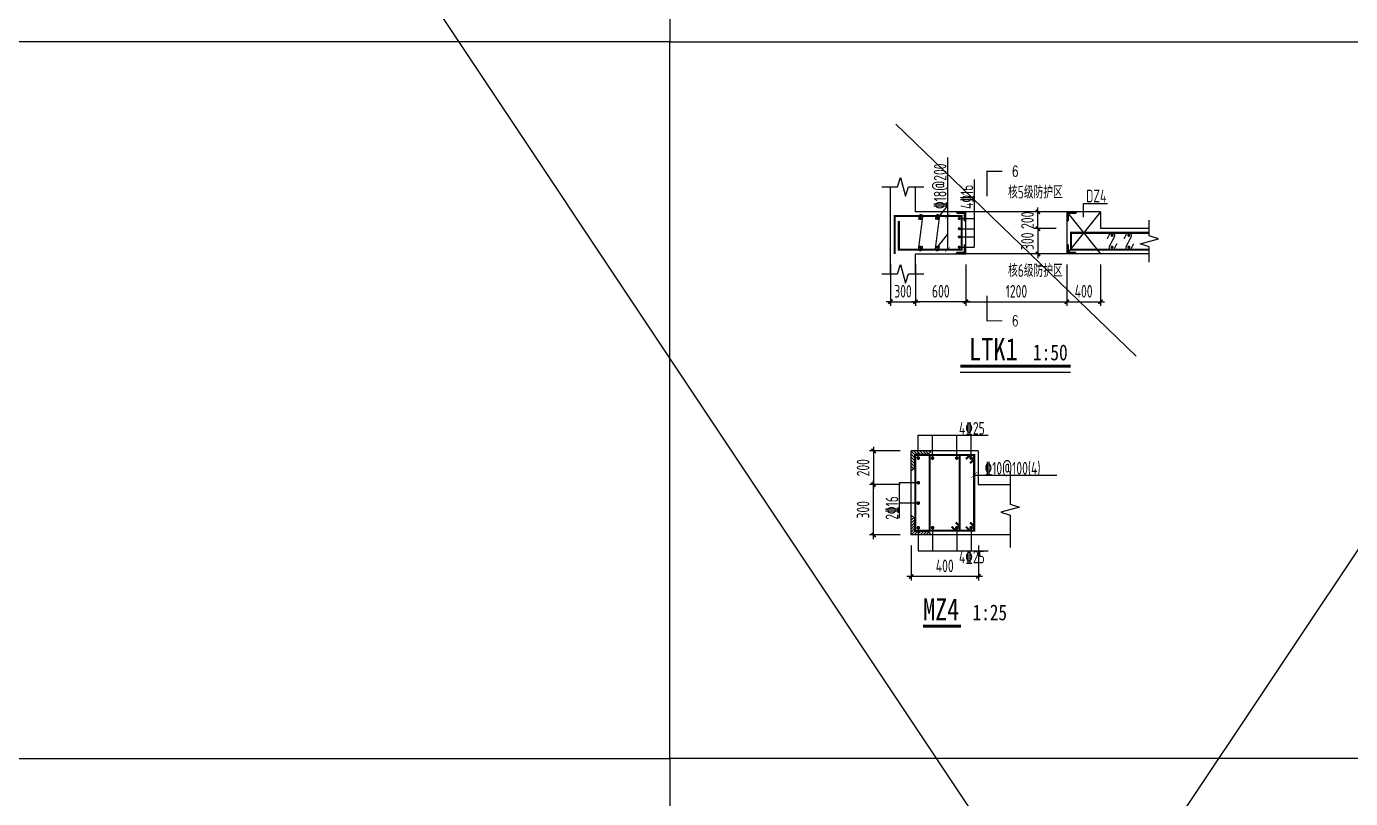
# Model space of a CAD drawing. Extents: x -502255 to 1362592, y -400300 to 332622.
# Drawn here: x 401668 to 417425, y -170935 to -161751 of the extents above; entities that cross this region are included whole.
import ezdxf

# ---------------------------------------------------------------- set-up
doc = ezdxf.new("R2010")
doc.units = 0
doc.header["$LTSCALE"] = 1000
doc.header["$MEASUREMENT"] = 0
for name, color, linetype in [('0_XREF', 7, 'Continuous'), ('DIM', 3, 'Continuous'), ('DIM_SYMB', 3, 'Continuous'), ('PUB_TEXT', 7, 'Continuous'), ('REIN', 1, 'Continuous'), ('REINL', 1, 'Continuous'), ('RF-QT', 30, 'Continuous'), ('TEXT', 53, 'Continuous'), ('THIN', 7, 'Continuous'), ('WALL', 2, 'Continuous')]:
    doc.layers.add(name, color=color, linetype=linetype)
doc.layers.add('人防细线', color=142, linetype='Continuous', lineweight=18)
doc.styles.add('_TCH_LABEL', font='COMPLEX', dxfattribs={"bigfont": 'GBCBIG'})
doc.styles.get("Standard").update_dxf_attribs({"font": 'tssdeng2.shx', "width": 0.7, "bigfont": '@@hztxt.shx'})
doc.styles.add('TSSD_Rein', font='tssdeng2.shx', dxfattribs={"width": 0.7, "bigfont": 'hztxt.shx'})
doc.styles.add('TYDG_01', font='', dxfattribs={"width": 0.8})
doc.styles.add('TYDG_03', font='simhei.ttf', dxfattribs={"width": 0.8})
doc.styles.get('TYDG_01').set_extended_font_data('SimSun')
doc.dimstyles.new('TSSD_50_50', dxfattribs={"dimtxt": 150, "dimasz": 50, "dimexe": 50, "dimexo": 125, "dimgap": 50, "dimtad": 1, "dimdec": 0, "dimzin": 0, "dimdsep": 46, "dimtxsty": 'Standard', "dimblk": 'ARCHTICK', "dimcen": 0, "dimdle": 50, "dimclrt": 7, "dimadec": 0, "dimazin": 0, "dimtfac": 1, "dimtdec": 0, "dimtix": 1, "dimtmove": 2, "dimatfit": 3, "dimfxl": 1, "dimtolj": 1, "dimtzin": 0, "dimarcsym": 0})

# ---------------------------------------------------------------- blocks, each defined once
blk = doc.blocks.new('MJ-U')
at = {"layer": 'WALL'}
h = blk.add_hatch(dxfattribs=at)
h.set_pattern_fill('ANSI31', color=6, scale=100, style=0)
h.set_pattern_definition([(45, (-873776.461, -21584.63), (-8.83883476, 8.83883476), [])])
h.paths.add_polyline_path([(-117.2, 0), (0, 0), (0, -118.5), (-20, -104.4), (-20, -20), (-100.4, -20)])
at = {"layer": 'WALL', "color": 6}
blk.add_line((-117.2, 0), (-100.4, -20), dxfattribs=at)
at = {"layer": '人防细线', "color": 6}
for p, q in [((-117.2, 0), (0, 0)), ((-100.4, -20), (-117.2, 0)), ((0, 0), (0, -118.5)), ((-20, -20), (-100.4, -20)), ((-20, -104.4), (-20, -20)), ((0, -118.5), (-20, -104.4))]:
    blk.add_line(p, q, dxfattribs=at)
blk = doc.blocks.new('_ArchTick')
at = {"color": 0, "linetype": 'ByBlock', "const_width": 0.4}
blk.add_lwpolyline([(-0.5, -0.5), (0.5, 0.5)], dxfattribs=at)
blk = doc.blocks.new('*D1182')
at = {"layer": 'Defpoints', "color": 0, "transparency": 16777216}
for p in [(412849, -164456), (414049, -164456), (414049, -165026)]:
    blk.add_point(p, dxfattribs=at)
at = {"layer": 'DIM', "color": 0, "lineweight": -2, "transparency": 16777216}
for p, q in [((412849, -164581), (412849, -165076)), ((414049, -164581), (414049, -165076)), ((412799, -165026), (414099, -165026))]:
    blk.add_line(p, q, dxfattribs=at)
at = {"layer": 'DIM', "color": 0, "lineweight": -2, "transparency": 16777216, "xscale": 50, "yscale": 50, "zscale": 50, "rotation": 180}
blk.add_blockref('_ArchTick', (412849, -165026), dxfattribs=at)
at = {"layer": 'DIM', "color": 0, "lineweight": -2, "transparency": 16777216, "xscale": 50, "yscale": 50, "zscale": 50}
blk.add_blockref('_ArchTick', (414049, -165026), dxfattribs=at)
at = {"layer": 'DIM', "color": 7, "transparency": 16777216, "insert": (413449, -164901), "char_height": 150, "attachment_point": 5}
blk.add_mtext('\\A1;1200', dxfattribs=at)
blk = doc.blocks.new('*D1183')
at = {"layer": 'Defpoints', "color": 0, "transparency": 16777216}
for p in [(414049, -164456), (414449, -164456), (414449, -165026)]:
    blk.add_point(p, dxfattribs=at)
at = {"layer": 'DIM', "color": 0, "lineweight": -2, "transparency": 16777216}
for p, q in [((414049, -164581), (414049, -165076)), ((414449, -164581), (414449, -165076)), ((413999, -165026), (414499, -165026))]:
    blk.add_line(p, q, dxfattribs=at)
at = {"layer": 'DIM', "color": 0, "lineweight": -2, "transparency": 16777216, "xscale": 50, "yscale": 50, "zscale": 50, "rotation": 180}
blk.add_blockref('_ArchTick', (414049, -165026), dxfattribs=at)
at = {"layer": 'DIM', "color": 0, "lineweight": -2, "transparency": 16777216, "xscale": 50, "yscale": 50, "zscale": 50}
blk.add_blockref('_ArchTick', (414449, -165026), dxfattribs=at)
at = {"layer": 'DIM', "color": 7, "transparency": 16777216, "insert": (414249, -164901), "char_height": 150, "attachment_point": 5}
blk.add_mtext('\\A1;400', dxfattribs=at)
blk = doc.blocks.new('*D1184')
at = {"layer": 'Defpoints', "color": 0, "transparency": 16777216}
for p in [(412249, -164456), (412849, -164456), (412249, -165026)]:
    blk.add_point(p, dxfattribs=at)
at = {"layer": 'DIM', "color": 0, "lineweight": -2, "transparency": 16777216}
for p, q in [((412249, -164581), (412249, -165076)), ((412849, -164581), (412849, -165076)), ((412899, -165026), (412199, -165026))]:
    blk.add_line(p, q, dxfattribs=at)
at = {"layer": 'DIM', "color": 0, "lineweight": -2, "transparency": 16777216, "xscale": 50, "yscale": 50, "zscale": 50, "rotation": 180}
blk.add_blockref('_ArchTick', (412249, -165026), dxfattribs=at)
at = {"layer": 'DIM', "color": 0, "lineweight": -2, "transparency": 16777216, "xscale": 50, "yscale": 50, "zscale": 50}
blk.add_blockref('_ArchTick', (412849, -165026), dxfattribs=at)
at = {"layer": 'DIM', "color": 7, "transparency": 16777216, "insert": (412549, -164901), "char_height": 150, "attachment_point": 5}
blk.add_mtext('\\A1;600', dxfattribs=at)
blk = doc.blocks.new('*D1185')
at = {"layer": 'Defpoints', "color": 0, "transparency": 16777216}
for p in [(411949, -164456), (412249, -164456), (412249, -165026)]:
    blk.add_point(p, dxfattribs=at)
at = {"layer": 'DIM', "color": 0, "lineweight": -2, "transparency": 16777216}
for p, q in [((411949, -164581), (411949, -165076)), ((412249, -164581), (412249, -165076)), ((411949, -165026), (411899, -165026)), ((411949, -165026), (412249, -165026)), ((412249, -165026), (412299, -165026))]:
    blk.add_line(p, q, dxfattribs=at)
at = {"layer": 'DIM', "color": 0, "lineweight": -2, "transparency": 16777216, "xscale": 50, "yscale": 50, "zscale": 50}
blk.add_blockref('_ArchTick', (411949, -165026), dxfattribs=at)
at = {"layer": 'DIM', "color": 0, "lineweight": -2, "transparency": 16777216, "xscale": 50, "yscale": 50, "zscale": 50, "rotation": 180}
blk.add_blockref('_ArchTick', (412249, -165026), dxfattribs=at)
at = {"layer": 'DIM', "color": 7, "transparency": 16777216, "insert": (412099, -164901), "char_height": 150, "attachment_point": 5}
blk.add_mtext('\\A1;300', dxfattribs=at)
blk = doc.blocks.new('*D1186')
at = {"layer": 'Defpoints', "color": 0, "transparency": 16777216}
for p in [(414049, -164156), (413705, -164456), (414049, -164456)]:
    blk.add_point(p, dxfattribs=at)
at = {"layer": 'DIM', "color": 0, "lineweight": -2, "transparency": 16777216}
for p, q in [((413924, -164156), (413655, -164156)), ((413705, -164156), (413705, -164106)), ((413705, -164156), (413705, -164456)), ((413924, -164456), (413655, -164456)), ((413705, -164456), (413705, -164506))]:
    blk.add_line(p, q, dxfattribs=at)
at = {"layer": 'DIM', "color": 0, "lineweight": -2, "transparency": 16777216, "xscale": 50, "yscale": 50, "zscale": 50}
for p, rotation in [((413705, -164156), 270), ((413705, -164456), 90)]:
    blk.add_blockref('_ArchTick', p, dxfattribs=dict(at, rotation=rotation))
at = {"layer": 'DIM', "color": 7, "transparency": 16777216, "insert": (413580, -164306), "char_height": 150, "attachment_point": 5, "rotation": 90}
blk.add_mtext('\\A1;300', dxfattribs=at)
blk = doc.blocks.new('*D1187')
at = {"layer": 'Defpoints', "color": 0, "transparency": 16777216}
for p in [(413705, -163956), (414049, -163956), (414049, -164156)]:
    blk.add_point(p, dxfattribs=at)
at = {"layer": 'DIM', "color": 0, "lineweight": -2, "transparency": 16777216}
for p, q in [((413924, -163956), (413655, -163956)), ((413705, -163956), (413705, -163906)), ((413705, -164156), (413705, -163956)), ((413924, -164156), (413655, -164156)), ((413705, -164156), (413705, -164206))]:
    blk.add_line(p, q, dxfattribs=at)
at = {"layer": 'DIM', "color": 0, "lineweight": -2, "transparency": 16777216, "xscale": 50, "yscale": 50, "zscale": 50}
for p, rotation in [((413705, -163956), 270), ((413705, -164156), 90)]:
    blk.add_blockref('_ArchTick', p, dxfattribs=dict(at, rotation=rotation))
at = {"layer": 'DIM', "color": 7, "transparency": 16777216, "insert": (413580, -164056), "char_height": 150, "attachment_point": 5, "rotation": 90}
blk.add_mtext('\\A1;200', dxfattribs=at)
blk = doc.blocks.new('*D1197')
at = {"layer": 'Defpoints', "color": 0, "transparency": 16777216}
for p in [(412196, -167800, -343), (412996, -167800, -274), (412196, -168293)]:
    blk.add_point(p, dxfattribs=at)
at = {"layer": 'DIM', "color": 0, "lineweight": -2, "transparency": 16777216}
for p, q in [((412196, -167925), (412196, -168343)), ((412996, -167925), (412996, -168343)), ((413046, -168293), (412146, -168293))]:
    blk.add_line(p, q, dxfattribs=at)
at = {"layer": 'DIM', "color": 0, "lineweight": -2, "transparency": 16777216, "xscale": 50, "yscale": 50, "zscale": 50, "rotation": 180}
blk.add_blockref('_ArchTick', (412196, -168293), dxfattribs=at)
at = {"layer": 'DIM', "color": 0, "lineweight": -2, "transparency": 16777216, "xscale": 50, "yscale": 50, "zscale": 50}
blk.add_blockref('_ArchTick', (412996, -168293), dxfattribs=at)
at = {"layer": 'DIM', "color": 7, "transparency": 16777216, "insert": (412596, -168168), "char_height": 150, "attachment_point": 5}
blk.add_mtext('\\A1;400', dxfattribs=at)
blk = doc.blocks.new('*D1198')
at = {"layer": 'Defpoints', "color": 0, "transparency": 16777216}
for p in [(412189, -166800, -274), (411749, -167200), (412189, -167200, -343)]:
    blk.add_point(p, dxfattribs=at)
at = {"layer": 'DIM', "color": 0, "lineweight": -2, "transparency": 16777216}
for p, q in [((412064, -166800), (411699, -166800)), ((411749, -166750), (411749, -167250)), ((412064, -167200), (411699, -167200))]:
    blk.add_line(p, q, dxfattribs=at)
at = {"layer": 'DIM', "color": 0, "lineweight": -2, "transparency": 16777216, "xscale": 50, "yscale": 50, "zscale": 50}
for p, rotation in [((411749, -166800), 90), ((411749, -167200), 270)]:
    blk.add_blockref('_ArchTick', p, dxfattribs=dict(at, rotation=rotation))
at = {"layer": 'DIM', "color": 7, "transparency": 16777216, "insert": (411624, -167000), "char_height": 150, "attachment_point": 5, "rotation": 90}
blk.add_mtext('\\A1;200', dxfattribs=at)
blk = doc.blocks.new('*D1199')
at = {"layer": 'Defpoints', "color": 0, "transparency": 16777216}
for p in [(411749, -167200), (412189, -167200, -343), (412189, -167800, -240)]:
    blk.add_point(p, dxfattribs=at)
at = {"layer": 'DIM', "color": 0, "lineweight": -2, "transparency": 16777216}
for p, q in [((411749, -167850), (411749, -167150)), ((412064, -167200), (411699, -167200)), ((412064, -167800), (411699, -167800))]:
    blk.add_line(p, q, dxfattribs=at)
at = {"layer": 'DIM', "color": 0, "lineweight": -2, "transparency": 16777216, "xscale": 50, "yscale": 50, "zscale": 50}
for p, rotation in [((411749, -167200), 90), ((411749, -167800), 270)]:
    blk.add_blockref('_ArchTick', p, dxfattribs=dict(at, rotation=rotation))
at = {"layer": 'DIM', "color": 7, "transparency": 16777216, "insert": (411624, -167500), "char_height": 150, "attachment_point": 5, "rotation": 90}
blk.add_mtext('\\A1;300', dxfattribs=at)

msp = doc.modelspace()

# ---------------------------------------------------------------- linework, layer by layer
for p, q in [((440189, -211992), (388167.5, -133959.8)), ((440189, -133959.8), (388167.5, -211992)), ((414875.3, -165674.5), (412014.9, -162912.9)), ((414048.7, -163955.8), (412848.7, -163955.8)), ((414448.8, -163955.8), (414048.7, -164455.8)), ((414048.7, -163955.8), (414448.8, -164455.8)), ((414048.7, -164455.8), (412848.7, -164455.8)), ((412281.6, -166885.6), (412281.6, -166612.6)), ((412281.6, -166612.6), (413111.9, -166612.6)), ((412451.5, -166885.6), (412451.5, -166612.6)), ((412739.6, -166885.6), (412739.6, -166612.6)), ((412909.6, -166885.6), (412909.6, -166612.6)), ((412195.6, -167799.6), (412195.6, -166799.6)), ((412995.6, -166799.6), (412195.6, -166799.6)), ((412995.6, -166799.6), (412995.6, -167199.6)), ((412055.6, -167178.3), (412055.6, -167598.1)), ((412281.6, -167178.3), (412055.6, -167178.3)), ((412945.6, -167087.6), (413928.4, -167087.6)), ((412995.6, -167199.6), (413374.6, -167199.6)), ((412281.6, -167420.8), (412055.6, -167420.8)), ((413374.6, -167799.6), (412195.6, -167799.6)), ((412281.6, -167713.6), (412281.6, -167986.6)), ((412451.5, -167713.6), (412451.5, -167986.6)), ((412739.6, -167713.6), (412739.6, -167986.6)), ((412909.6, -167713.6), (412909.6, -167986.6)), ((412281.6, -167986.6), (413111.9, -167986.6))]:
    msp.add_line(p, q)
for points in [[(395229.1, -153409.3), (409325.1, -153409.3), (409325.1, -161934.5), (395229.1, -161934.5)], [(423421.1, -153409.3), (409325.1, -153409.3), (409325.1, -161934.5), (423421.1, -161934.5)], [(395229.1, -170459.7), (409325.1, -170459.7), (409325.1, -161934.5), (395229.1, -161934.5)], [(423421.1, -170459.7), (409325.1, -170459.7), (409325.1, -161934.5), (423421.1, -161934.5)], [(395229.1, -170459.7), (409325.1, -170459.7), (409325.1, -178984.9), (395229.1, -178984.9)]]:
    msp.add_lwpolyline(points, close=True)
at = {"const_width": 25, "elevation": 150}
msp.add_lwpolyline([(411999.1, -164459.4), (411999.1, -164005.8), (412798.7, -164005.8), (412798.7, -164405.8), (412049.1, -164405.8), (412049.1, -164065.8)], dxfattribs=at)
for points, const_width in [([(412598.7, -164035.2), (412657.4, -163976.5)], 5), ([(415030, -164405.8), (414098.8, -164405.8), (414098.8, -164205.8), (415030, -164205.8)], 25), ([(412598.7, -164435.2), (412657.4, -164376.5)], 5), ([(412417.2, -167749.6), (412417.2, -166849.6)], 25), ([(412773.9, -167749.6), (412773.9, -166849.6)], 25), ([(412847.6, -166897.6), (412895.6, -166849.6)], 25), ([(412897.6, -166947.6), (412945.6, -166899.6)], 25), ([(412908.2, -167125), (412983, -167050.2)], 5), ([(412727.6, -167651.6), (412775.6, -167699.6)], 25), ([(412897.6, -167651.6), (412945.6, -167699.6)], 25), ([(412677.6, -167701.6), (412725.6, -167749.6)], 25), ([(412847.6, -167701.6), (412895.6, -167749.6)], 25)]:
    msp.add_lwpolyline(points, dxfattribs=dict(const_width=const_width))
at = {"const_width": 25}
msp.add_lwpolyline([(412945.6, -167749.6), (412945.6, -166849.6), (412245.6, -166849.6), (412245.6, -167749.6)], close=True, dxfattribs=at)
at = {"layer": 'DIM_SYMB', "const_width": 35}
msp.add_lwpolyline([(412781.4, -165792.6), (414092.7, -165792.6)], dxfattribs=at)
at = {"layer": 'DIM_SYMB'}
msp.add_lwpolyline([(412781.4, -165862.6), (414092.7, -165862.6)], dxfattribs=at)
at = {"layer": 'DIM_SYMB', "lineweight": -3, "const_width": 35}
msp.add_lwpolyline([(412339.1, -168885.1), (412788.4, -168885.1)], dxfattribs=at)
at = {"layer": 'PUB_TEXT', "const_width": 15, "elevation": 150}
for points in [[(413279.6, -163473.3), (413099.6, -163473.3), (413099.6, -163773.3)], [(413279.6, -165252.4), (413099.6, -165252.4), (413099.6, -164952.4)]]:
    msp.add_lwpolyline(points, dxfattribs=at)
at = {"layer": 'REIN', "ltscale": 0.3, "const_width": 15, "elevation": 150}
for points in [[(412285.8, -164049), (412290.4, -164009.2, -0.9976711), (412333.4, -164014.1), (412283.8, -164395, 1.0023344), (412326.9, -164399.9), (412331.4, -164360.2)], [(412485.8, -164049), (412490.4, -164009.2, -0.9976711), (412533.4, -164014.1), (412483.8, -164395, 1.0023344), (412526.9, -164399.9), (412531.4, -164360.2)]]:
    msp.add_lwpolyline(points, format="xyb", dxfattribs=at)
at = {"layer": 'REIN', "ltscale": 0.5}
for points, const_width in [([(412299.5, -164035.8, -1), (412317.5, -164035.8, -1)], 18), ([(412499.5, -164035.8, -1), (412517.5, -164035.8, -1)], 18), ([(414596.2, -164235.8, 1), (414578.2, -164235.8, 1)], 18), ([(414796.2, -164235.8, 1), (414778.2, -164235.8, 1)], 18), ([(412299.5, -164375.8, 1), (412317.5, -164375.8, 1)], 18), ([(412499.5, -164375.8, 1), (412517.5, -164375.8, 1)], 18), ([(414596.2, -164375.8, -1), (414578.2, -164375.8, -1)], 18), ([(414796.2, -164375.8, -1), (414778.2, -164375.8, -1)], 18), ([(412270.8, -166885.6, -1), (412292.4, -166885.6, -1)], 21.6), ([(412440.7, -166885.6, -1), (412462.3, -166885.6, -1)], 21.6), ([(412750.4, -166885.6, 1), (412728.8, -166885.6, 1)], 21.6), ([(412920.4, -166885.6, 1), (412898.8, -166885.6, 1)], 21.6), ([(412270.8, -167178.3, -1), (412292.4, -167178.3, -1)], 21.6), ([(412270.8, -167420.8, 1), (412292.4, -167420.8, 1)], 21.6), ([(412270.8, -167713.6, 1), (412292.4, -167713.6, 1)], 21.6), ([(412440.7, -167713.6, 1), (412462.3, -167713.6, 1)], 21.6), ([(412750.4, -167713.6, -1), (412728.8, -167713.6, -1)], 21.6), ([(412920.4, -167713.6, -1), (412898.8, -167713.6, -1)], 21.6)]:
    msp.add_lwpolyline(points, format="xyb", close=True, dxfattribs=dict(at, const_width=const_width))
at = {"layer": 'REIN', "ltscale": 0.5, "const_width": 18, "elevation": 150}
for points in [[(412777.7, -164035.8, 1), (412759.7, -164035.8, 1)], [(412777.7, -164156.9, 1), (412759.7, -164156.9, 1)], [(412777.7, -164254.8, -1), (412759.7, -164254.8, -1)], [(412777.7, -164375.8, -1), (412759.7, -164375.8, -1)]]:
    msp.add_lwpolyline(points, format="xyb", close=True, dxfattribs=at)
at = {"layer": 'REINL', "const_width": 15}
for points in [[(414529.1, -164277.6), (414556.8, -164224.3, -0.8887648), (414617.6, -164247.3), (414556.8, -164364.3, 1.1251571), (414617.6, -164387.3), (414645.2, -164334.1)], [(414729.1, -164277.6), (414756.8, -164224.3, -0.8887648), (414817.6, -164247.3), (414756.8, -164364.3, 1.1251571), (414817.6, -164387.3), (414845.2, -164334.1)]]:
    msp.add_lwpolyline(points, format="xyb", dxfattribs=at)
at = {"layer": 'RF-QT'}
for p, q in [((411948.7, -164693), (411948.7, -163658.8)), ((412248.7, -163955.8), (412248.7, -163658.8)), ((412848.7, -163955.8), (412248.7, -163955.8)), ((412848.7, -164455.8), (412848.7, -163955.8)), ((414048.7, -163955.8), (414048.7, -164455.8)), ((414448.8, -163955.8), (414048.7, -163955.8)), ((414448.8, -163955.8), (414448.8, -164155.8)), ((415030, -164155.8), (414448.8, -164155.8)), ((412248.7, -164455.8), (412848.7, -164455.8)), ((412248.7, -164693), (412248.7, -164455.8)), ((415030, -164455.8), (414048.7, -164455.8))]:
    msp.add_line(p, q, dxfattribs=at)
at = {"layer": 'TEXT', "ltscale": 100}
for p, q in [((412628.1, -163310.9), (412628.1, -164405.8)), ((412947.2, -163572.1, 150), (412947.2, -164375.8, 150)), ((414248.7, -163854.9), (414534.3, -163854.9)), ((414248.7, -164018.6), (414248.7, -163854.9)), ((412508.5, -164035.8), (412628.1, -163886.5)), ((412768.7, -164035.8, 150), (412947.2, -164035.8, 150)), ((412768.7, -164156.9, 150), (412947.2, -164156.9, 150)), ((412508.5, -164375.8), (412628.1, -164226.5)), ((412768.7, -164254.8, 150), (412947.2, -164254.8, 150)), ((412768.7, -164375.8, 150), (412947.2, -164375.8, 150))]:
    msp.add_line(p, q, dxfattribs=at)
at = {"layer": 'THIN'}
for points in [[(411848.7, -163658.8), (412033.7, -163658.8), (412068.7, -163548.8), (412128.7, -163768.8), (412163.7, -163658.8), (412348.7, -163658.8)], [(415030, -164555.8), (415030, -164370.8), (414920, -164335.8), (415140, -164275.8), (415030, -164240.8), (415030, -164055.8)], [(411848.7, -164693), (412033.7, -164693), (412068.7, -164583), (412128.7, -164803), (412163.7, -164693), (412348.7, -164693)], [(413374.6, -167049.6), (413374.6, -167434.6), (413484.6, -167469.6), (413264.6, -167529.6), (413374.6, -167564.6), (413374.6, -167949.6)]]:
    msp.add_lwpolyline(points, dxfattribs=at)

# ---------------------------------------------------------------- block references
at = {"layer": '0_XREF'}
msp.add_blockref('MJ-U', (412848.7, -163955.8, 150), dxfattribs=at)
at = {"layer": '0_XREF', "xscale": -1}
msp.add_blockref('MJ-U', (414048.7, -163955.8, 150), dxfattribs=at)
at = {"layer": '0_XREF', "xscale": -1, "rotation": 180}
msp.add_blockref('MJ-U', (412848.7, -164455.8, 150), dxfattribs=at)
at = {"layer": '0_XREF', "rotation": 180}
msp.add_blockref('MJ-U', (414048.7, -164455.8, 150), dxfattribs=at)
at = {"layer": '0_XREF', "yscale": 2, "zscale": 2, "rotation": 90}
for p, xscale in [((412195.6, -166799.6, -68.6), 2), ((412195.6, -167799.6, -68.6), -2)]:
    msp.add_blockref('MJ-U', p, dxfattribs=dict(at, xscale=xscale))

# ---------------------------------------------------------------- texts
at = {"layer": 'PUB_TEXT'}
for s, height, style, width, p in [('6', 127.5, '_TCH_LABEL', 0.705882, (413395.4, -163537.1, 150)), ('6', 127.5, '_TCH_LABEL', 0.705882, (413395.4, -165316.2, 150)), ('LTK1', 265.82, 'TYDG_01', 0.8, (412885.8, -165722.6)), ('1:50', 189.87, 'TYDG_01', 0.8, (413646, -165722.6)), ('MZ4', 262.87, 'TYDG_03', 0.8, (412339.1, -168815.1)), ('1:25', 187.76, 'TYDG_03', 0.8, (412928.4, -168815.1))]:
    msp.add_text(s, height=height, dxfattribs=dict(at, style=style, width=width)).set_placement(p)
at = {"layer": 'TEXT', "ltscale": 100, "style": 'TSSD_Rein', "width": 0.7}
for s, p in [('\x8418@200', (412616, -163921.3)), ('4\x8416', (412935.1, -163921.3, 150)), ('2\x8416', (412042.5, -167618.9))]:
    msp.add_text(s, height=150, rotation=90, dxfattribs=at).set_placement(p)
for s, p in [('核5级防护区', (413349.3, -163796.8)), ('DZ4', (414278.7, -163842.8)), ('核6级防护区', (413349.3, -164729.6)), ('4\x8425', (412765.4, -166606.2)), ('\x8410@100(4)', (413070.4, -167081.2)), ('4\x8425', (412765.4, -168137.2))]:
    msp.add_text(s, height=150, dxfattribs=at).set_placement(p)

# ---------------------------------------------------------------- dimensions: what is measured, and where the dimension line sits
at = {"layer": 'DIM'}
for base, p1, p2, angle, picture, middle in [((413705.3, -163955.8), (414048.7, -164155.8), (414048.7, -163955.8), 90, '*D1187', (413580.3, -164055.8)), ((413705.3, -164455.8), (414048.7, -164155.8), (414048.7, -164455.8), 270, '*D1186', (413580.3, -164305.8)), ((412248.7, -165026.5), (412848.7, -164455.8), (412248.7, -164455.8), 180, '*D1184', (412548.7, -164901.5))]:
    dim = msp.add_linear_dim(base=base, p1=p1, p2=p2, angle=angle, dimstyle='TSSD_50_50', dxfattribs=at)
    dim.commit()
    dim.dimension.update_dxf_attribs({"geometry": picture, "text_midpoint": middle})
for base, p1, p2, picture, middle in [((412248.7, -165026.5), (411948.7, -164455.8), (412248.7, -164455.8), '*D1185', (412098.7, -164901.5)), ((414048.7, -165026.5), (412848.7, -164455.8), (414048.7, -164455.8), '*D1182', (413448.7, -164901.5)), ((414448.7, -165026.5), (414048.7, -164455.8), (414448.7, -164455.8), '*D1183', (414248.7, -164901.5))]:
    dim = msp.add_linear_dim(base=base, p1=p1, p2=p2, dimstyle='TSSD_50_50', dxfattribs=at)
    dim.commit()
    dim.dimension.update_dxf_attribs({"geometry": picture, "text_midpoint": middle})
for base, p1, p2, angle, picture, middle in [((411749, -167199.6, 274.3), (412188.8, -166799.6), (412188.8, -167199.6, -68.6), 270, '*D1198', (411624, -166999.6, 274.3)), ((411749, -167199.6, 274.3), (412188.8, -167799.6, 34.3), (412188.8, -167199.6, -68.6), 90, '*D1199', (411624, -167499.6, 274.3)), ((412195.6, -168293.1, 274.3), (412995.6, -167799.6), (412195.6, -167799.6, -68.6), 180, '*D1197', (412595.6, -168168.1, 274.3))]:
    dim = msp.add_linear_dim(base=base, p1=p1, p2=p2, angle=angle, dimstyle='TSSD_50_50', override={"dimlfac": 0.5}, dxfattribs=at)
    dim.commit()
    dim.dimension.update_dxf_attribs({"geometry": picture, "text_midpoint": middle})

doc.saveas('drawing.dxf')
